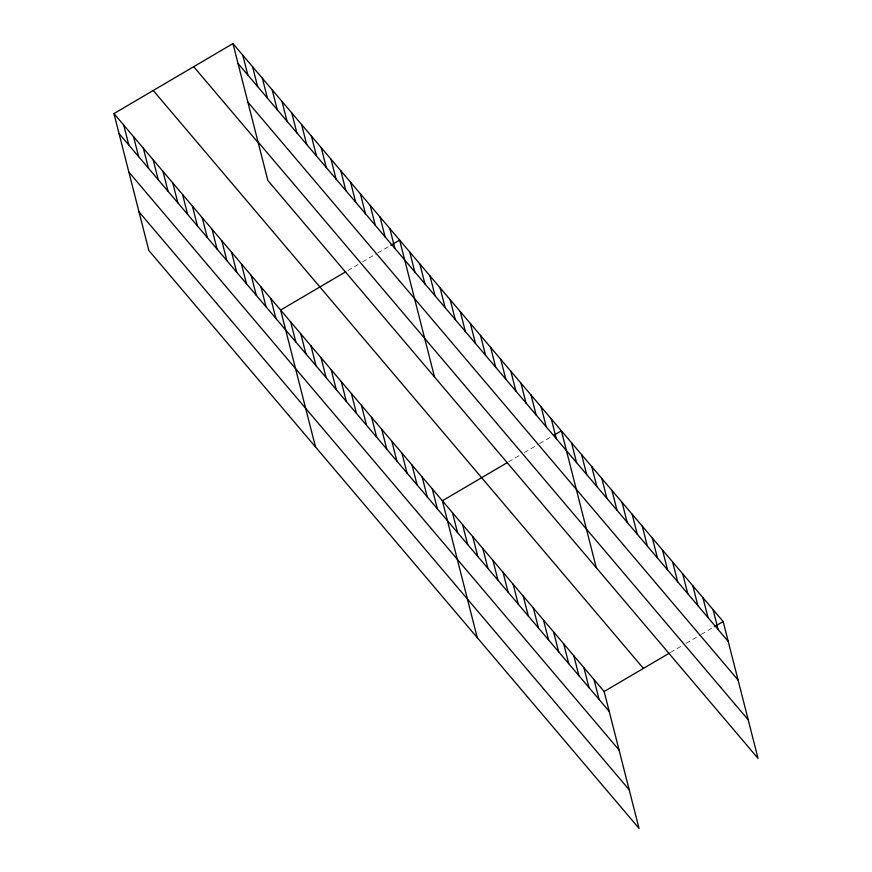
<?xml version="1.0" encoding="UTF-8"?>
<svg xmlns="http://www.w3.org/2000/svg" width="872" height="872" viewBox="0 0 872 872"><rect width="100%" height="100%" fill="white"/><g stroke="black" fill="none" stroke-linecap="round" stroke-linejoin="round"><path stroke-width="0.65" stroke-dasharray="4.36 3.27" d="M347.993 270.451L358.109 264.51M362.534 261.905L376.715 253.567M377.816 252.924L389.817 245.871M508.627 461.833L520.998 454.563M524.301 452.623L538.482 444.284M539.572 443.641L551.573 436.589M670.394 652.55L682.754 645.28M686.068 643.329L700.249 634.99M701.339 634.358L713.34 627.295"/><path stroke-width="1.31" d="M113.949 113.578L604.143 691.496L639.034 828.4L148.84 250.471L113.949 113.578L232.966 43.6L723.161 621.529L758.051 758.422L267.857 180.504L232.966 43.6M345.737 271.781L280.61 310.072L315.511 446.965M390.907 245.228L399.627 240.094L434.529 376.998M507.504 462.498L442.377 500.779L477.267 637.683M553.753 435.302L561.394 430.812L596.284 567.716M604.143 691.496L669.271 653.204M714.43 626.663L723.161 621.529M238.045 63.503L728.229 641.432M247.877 102.111L738.072 680.04M258.025 141.896L748.209 719.825M193.693 66.686L258.232 142.79M153.221 90.481L643.416 668.41M119.017 133.481L609.212 711.41M128.86 172.089L619.055 750.018M139.008 211.863L629.192 789.792M713.045 609.604L718.125 629.519M702.941 597.691L708.01 617.594M692.826 585.766L697.905 605.68M682.711 573.852L687.79 593.756M672.606 561.928L677.686 581.831M662.491 550.003L667.571 569.917M652.387 538.089L657.455 557.993M642.272 526.165L647.351 546.079M632.167 514.251L637.236 534.155M622.052 502.327L627.132 522.241M611.948 490.413L617.016 510.316M601.833 478.488L606.912 498.403M591.728 466.575L596.797 486.478M581.613 454.65L586.692 474.553M571.509 442.725L576.577 462.64M551.278 418.887L556.358 438.801M541.174 406.973L546.254 426.877M531.059 395.049L536.138 414.963M520.955 383.135L526.023 403.038M594.028 679.582L599.108 699.486M510.839 371.21L515.919 391.125M583.913 667.658L588.992 687.572M500.735 359.297L505.804 379.2M573.809 655.744L578.877 675.647M490.62 347.372L495.699 367.286M563.693 643.819L568.773 663.734M480.516 335.448L485.584 355.362M553.589 631.895L558.658 651.809M470.4 323.534L475.48 343.437M543.474 619.981L548.553 639.885M460.296 311.609L465.365 331.524M533.37 608.057L538.438 627.971M450.181 299.695L455.26 319.599M523.255 596.143L528.334 616.046M440.077 287.771L445.145 307.685M513.15 584.218L518.219 604.133M429.961 275.857L435.041 295.761M503.035 572.304L508.114 592.208M419.846 263.933L424.926 283.847M492.931 560.38L497.999 580.294M409.742 252.019L414.81 271.922M482.816 548.466L487.895 568.37M472.711 536.542L477.78 556.456M389.828 228.54L394.907 248.444M462.596 524.628L467.675 544.531M380.029 216.975L385.097 236.89M452.481 512.703L457.56 532.607M370.219 205.421L375.298 225.325M360.419 193.857L365.488 213.771M432.261 488.865L437.341 508.768M350.609 182.303L355.689 202.206M422.157 476.94L427.226 496.855M340.81 170.749L345.879 190.652M412.042 465.027L417.121 484.93M331 159.184L336.08 179.098M401.938 453.102L407.006 473.016M321.201 147.63L326.27 167.533M391.822 441.188L396.902 461.092M311.391 136.065L316.471 155.979M381.718 429.264L386.787 449.178M301.592 124.511L306.672 144.414M371.603 417.35L376.682 437.254M291.793 112.946L296.862 132.86M361.498 405.425L366.567 425.329M281.983 101.392L287.062 121.306M351.383 393.501L356.463 413.415M272.184 89.838L277.252 109.741M341.268 381.587L346.348 401.491M262.374 78.273L267.453 98.187M331.164 369.663L336.243 389.577M252.575 66.719L257.643 86.622M321.049 357.749L326.128 377.652M242.765 55.154L247.844 75.068M310.944 345.824L316.013 365.739M300.829 333.911L305.909 353.814M290.725 321.986L295.793 341.9M270.81 298.507L275.879 318.422M261 286.953L266.08 306.857M251.201 275.389L256.281 295.303M241.402 263.835L246.471 283.738M231.592 252.27L236.672 272.184M221.793 240.716L226.862 260.63M211.983 229.162L217.063 249.065M202.184 217.597L207.253 237.511M192.374 206.043L197.454 225.946M182.575 194.478L187.644 214.392M172.765 182.924L177.844 202.827M162.966 171.37L168.045 191.273M153.167 159.805L158.235 179.719M143.357 148.251L148.436 168.154M133.558 136.686L138.626 156.6M123.748 125.132L128.827 145.035"/></g></svg>
